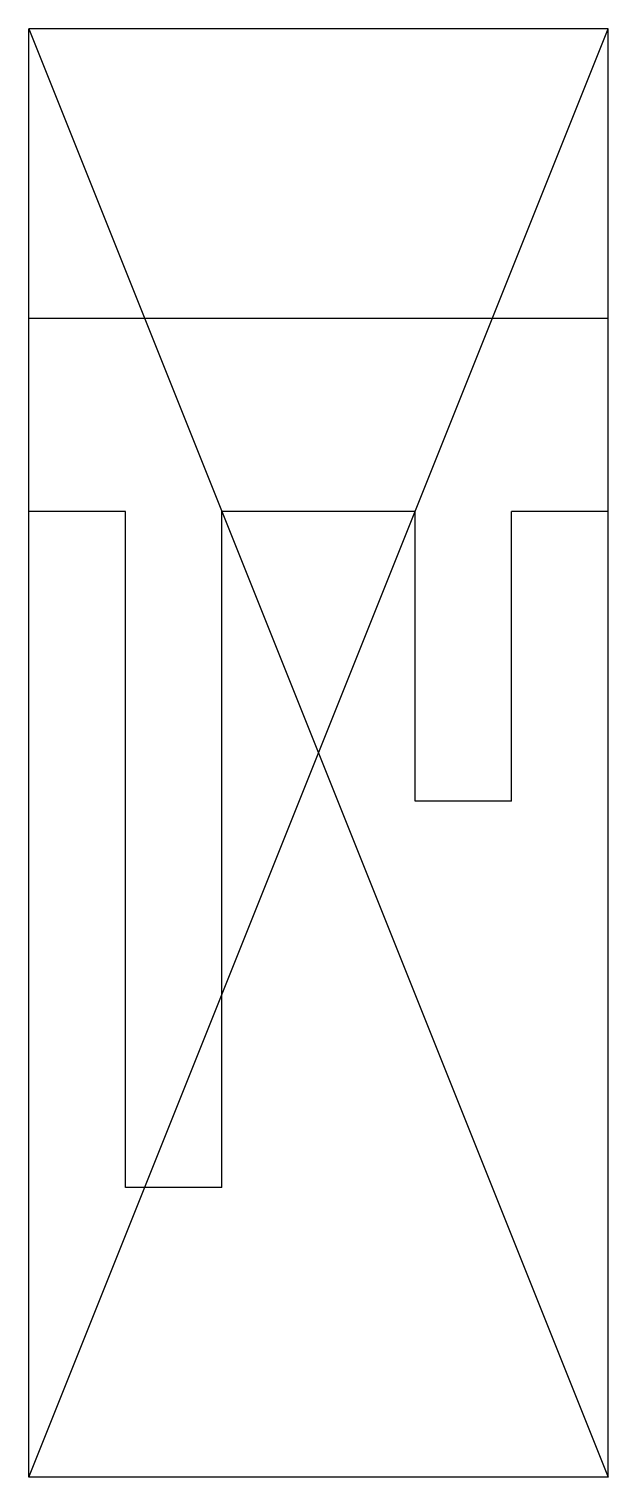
# Model space of a CAD drawing. Header units: metres. Extents: x 0 to 0.6, y 0 to 1.5.
import ezdxf

# ---------------------------------------------------------------- set-up
doc = ezdxf.new("R2010")
doc.units = ezdxf.units.M
doc.header["$LTSCALE"] = 0.2

msp = doc.modelspace()

# ---------------------------------------------------------------- linework, layer by layer
for p, q in [((0.6, 1.5), (0, 1.5)), ((0, 0), (0, 1.5)), ((0.6, 0), (0.6, 1.5)), ((0.6, 1.2), (0, 1.2)), ((0.1, 1), (0, 1)), ((0.1, 0.3), (0.1, 1)), ((0.2, 0.3), (0.2, 1)), ((0.4, 1), (0.2, 1)), ((0.4, 0.7), (0.4, 1)), ((0.5, 0.7), (0.5, 1)), ((0.6, 1), (0.5, 1)), ((0.5, 0.7), (0.4, 0.7)), ((0.2, 0.3), (0.1, 0.3)), ((0.6, 0), (0, 0))]:
    msp.add_line(p, q)
for points in [[(0, 0), (0.6, 1.5)], [(0, 1.5), (0.6, 0)]]:
    msp.add_lwpolyline(points)

doc.saveas('drawing.dxf')
